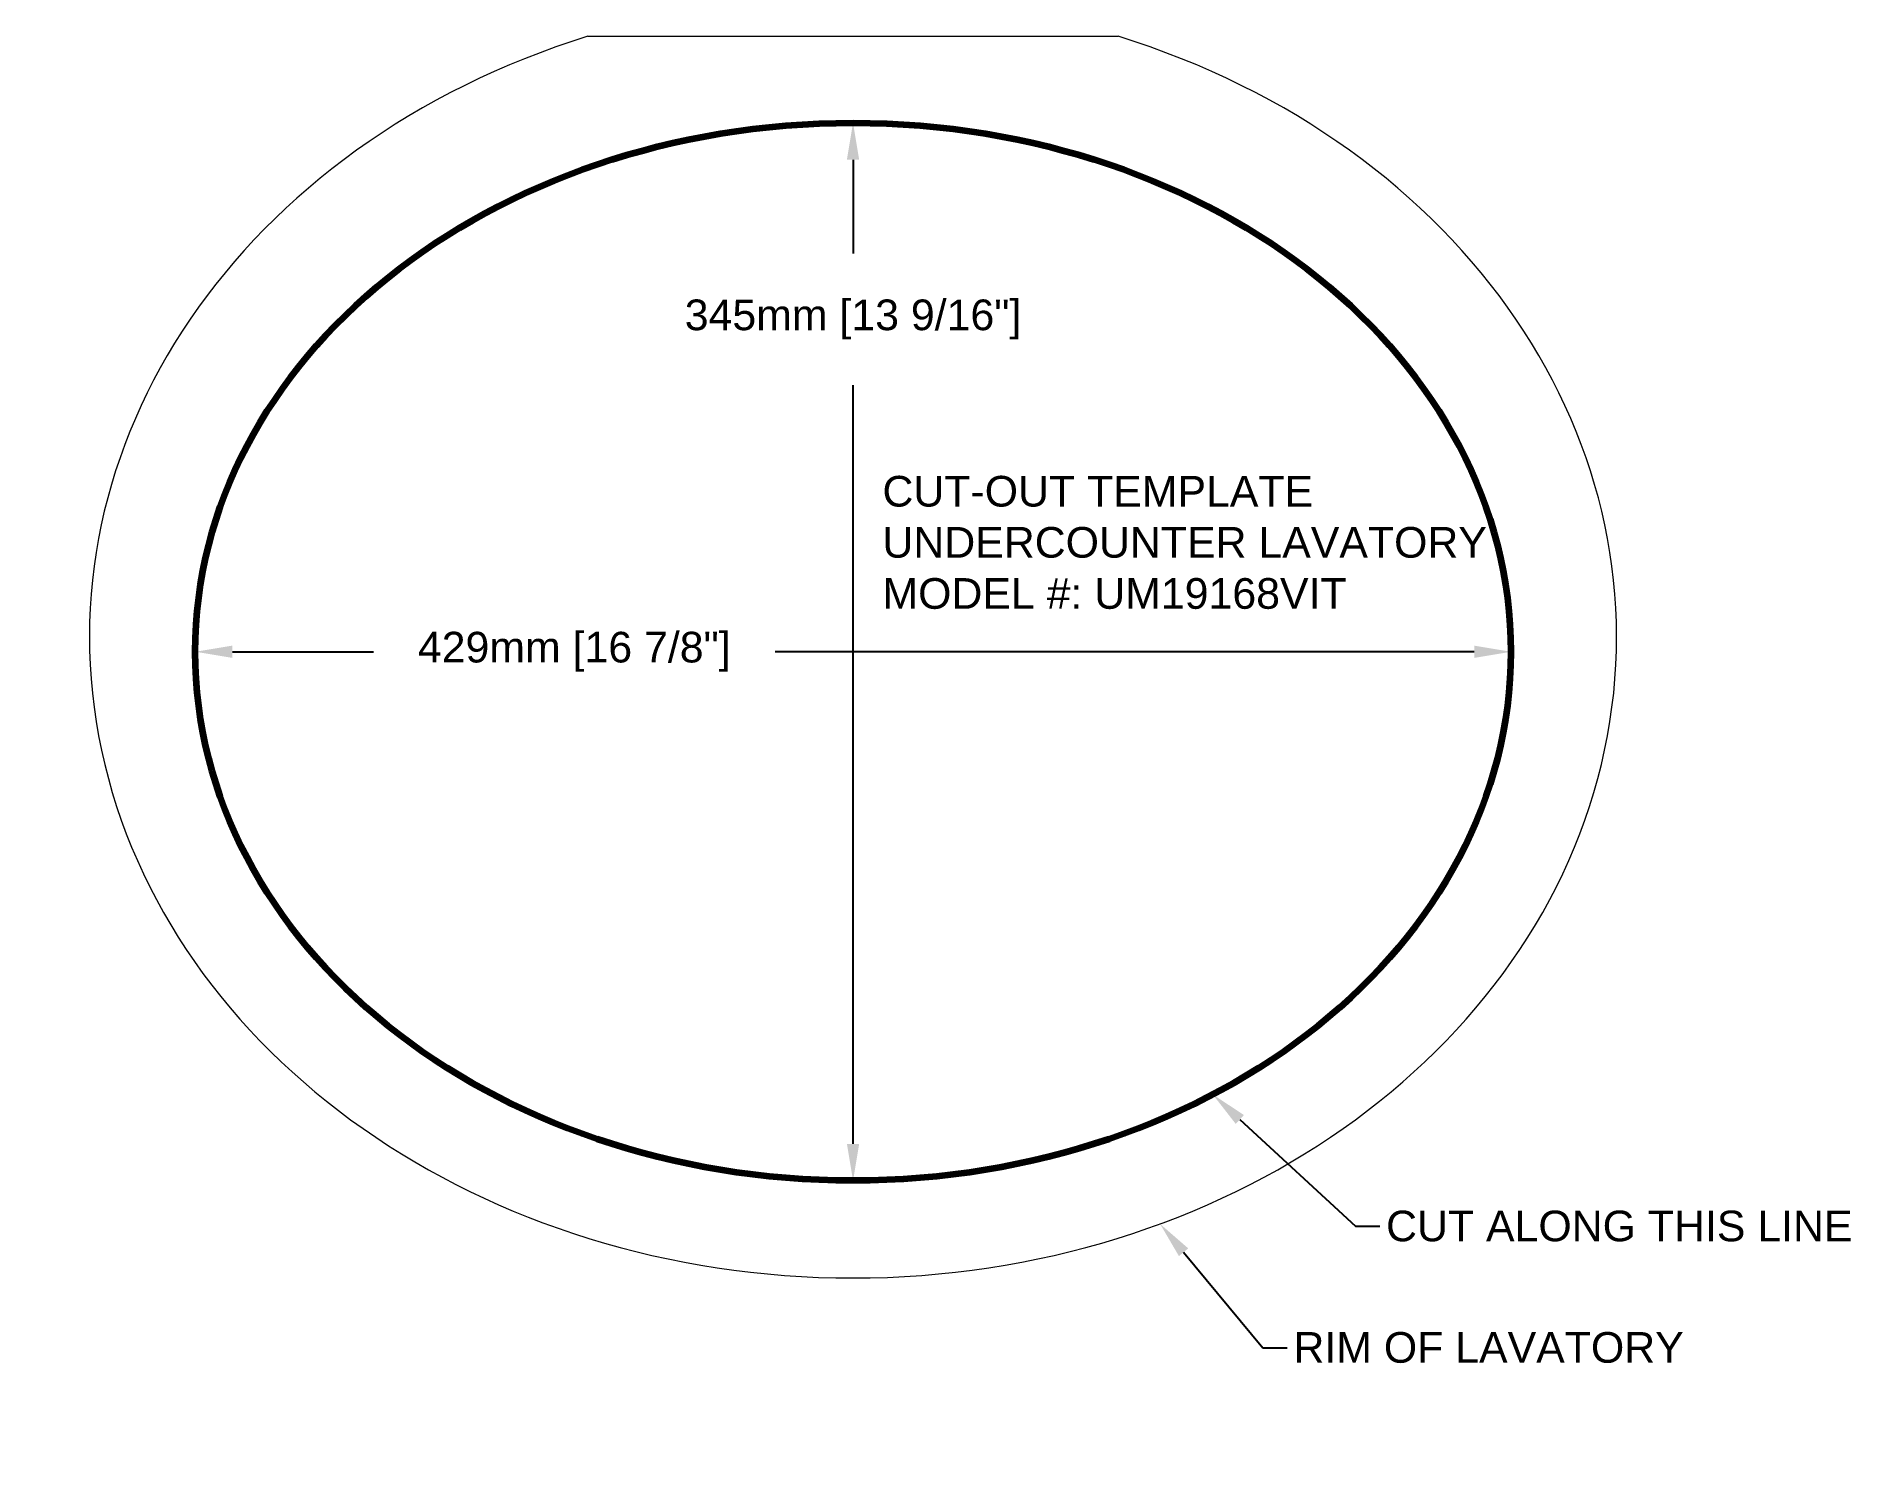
# Model space of a CAD drawing. Header units: millimetres. Extents: x 6025 to 6617, y 468 to 937.
import ezdxf
from ezdxf import colors
from ezdxf.entities.mleader import LeaderData, LeaderLine
from ezdxf.lldxf.tags import DXFTag
from ezdxf.math import Vec2, Vec3

# ---------------------------------------------------------------- set-up
doc = ezdxf.new("R2010")
doc.units = ezdxf.units.MM
doc.layers.add('layer 1', color=7, linetype='Continuous')
doc.styles.get("Standard").update_dxf_attribs({"font": 'arial.ttf'})
tags = doc.linetypes.add('New Line1', pattern=[0.8, 0.5, -0.3]).pattern_tags.tags
tags[6:7] = [DXFTag(74, 4), DXFTag(75, 0), DXFTag(340, '0'), DXFTag(46, 1.0), DXFTag(50, 0.0), DXFTag(44, 0.0), DXFTag(45, 0.0)]
tags[4:5] = [DXFTag(74, 4), DXFTag(75, 0), DXFTag(340, '0'), DXFTag(46, 1.0), DXFTag(50, 0.0), DXFTag(44, 0.0), DXFTag(45, 0.0)]
doc.dimstyles.new('ISO-25', dxfattribs={"dimtxt": 15, "dimasz": 20, "dimexe": 10, "dimexo": 15, "dimgap": 15, "dimtad": 0, "dimtih": 1, "dimtoh": 1, "dimdec": 0, "dimtxsty": 'Standard', "dimcen": 2.5, "dimadec": 0, "dimazin": 0, "dimtfac": 1, "dimtdec": 0, "dimtix": 1, "dimtofl": 0, "dimtmove": 0, "dimatfit": 3, "dimfxl": 130, "dimfxlon": 1, "dimarcsym": 0})

# ---------------------------------------------------------------- blocks, each defined once
blk = doc.blocks.new('*D43')
at = {"color": 0, "linetype": 'Continuous', "lineweight": -2, "transparency": 16777216}
for p, q in [((6077.08, 736.62), (6077.08, 746.62)), ((6506.08, 736.62), (6506.08, 746.62)), ((6089.08, 736.62), (6135.12, 736.62)), ((6494.08, 736.62), (6266.06, 736.62))]:
    blk.add_line(p, q, dxfattribs=at)
at = {"color": 0, "linetype": 'Continuous', "lineweight": 100, "transparency": 16777216}
for points in [[(6089.08, 738.62), (6089.08, 734.62), (6077.08, 736.62)], [(6494.08, 738.62), (6494.08, 734.62), (6506.08, 736.62)]]:
    blk.add_solid(points, dxfattribs=at)
at = {"layer": 'Defpoints', "color": 0, "linetype": 'Continuous', "lineweight": 100, "transparency": 16777216}
for p in [(6077.08, 736.62), (6506.08, 736.62), (6506.08, 736.62)]:
    blk.add_point(p, dxfattribs=at)
at = {"color": 0, "linetype": 'Continuous', "lineweight": 100, "transparency": 16777216, "insert": (6200.59, 736.62), "char_height": 10, "attachment_point": 5}
blk.add_mtext('429mm [16 7/8"]', dxfattribs=at)
blk = doc.blocks.new('*D47')
at = {"color": 0, "linetype": 'Continuous', "lineweight": -2, "transparency": 16777216}
for p, q in [((6291.5, 909.12), (6281.5, 909.12)), ((6291.5, 897.12), (6291.5, 866.47)), ((6291.5, 576.12), (6291.5, 823.53)), ((6291.5, 564.12), (6281.5, 564.12))]:
    blk.add_line(p, q, dxfattribs=at)
at = {"color": 0, "linetype": 'Continuous', "lineweight": 100, "transparency": 16777216}
for points in [[(6289.5, 897.12), (6293.5, 897.12), (6291.5, 909.12)], [(6289.5, 576.12), (6293.5, 576.12), (6291.5, 564.12)]]:
    blk.add_solid(points, dxfattribs=at)
at = {"layer": 'Defpoints', "color": 0, "linetype": 'Continuous', "lineweight": 100, "transparency": 16777216}
for p in [(6291.5, 909.12), (6291.5, 564.12), (6291.5, 564.12)]:
    blk.add_point(p, dxfattribs=at)
at = {"color": 0, "linetype": 'Continuous', "lineweight": 100, "transparency": 16777216, "insert": (6291.5, 845), "char_height": 10, "attachment_point": 5}
blk.add_mtext('345mm [13 9/16"]', dxfattribs=at)

msp = doc.modelspace()

# ---------------------------------------------------------------- linework, layer by layer
at = {"linetype": 'Continuous', "lineweight": 100}
msp.add_ellipse((6291.5, 736.62), major_axis=(214.5, 0), ratio=0.804196, dxfattribs=at)
at = {"layer": 'layer 1', "color": 0, "linetype": 'New Line1', "lineweight": 0, "ltscale": 15}
msp.add_line((6205.05, 937.37), (6377.95, 937.37), dxfattribs=at)
msp.add_ellipse((6291.5, 741.37), major_axis=(249, 0), ratio=0.839357, start_param=1.925357, end_param=7.499421, dxfattribs=at)

# ---------------------------------------------------------------- texts
at = {"color": 0, "insert": (6301.09, 793.98), "char_height": 10, "width": 293.0146, "attachment_point": 1}
msp.add_mtext('CUT-OUT TEMPLATE  \\PUNDERCOUNTER LAVATORY \\PMODEL #: UM19168VIT', dxfattribs=at)

# ---------------------------------------------------------------- dimensions: what is measured, and where the dimension line sits
at = {"linetype": 'Continuous', "lineweight": 100}
dim = msp.add_linear_dim(base=(6291.5, 564.12), p1=(6291.5, 909.12), p2=(6291.5, 564.12), angle=90, dimstyle='ISO-25', override={"dimtxt": 10, "dimasz": 12, "dimpost": 'mm'}, dxfattribs=at)
dim.commit()
dim.dimension.update_dxf_attribs({"geometry": '*D47', "text_midpoint": (6291.5, 845), "dimtype": 160})
dim = msp.add_linear_dim(base=(6506.08, 736.62), p1=(6077.08, 736.62), p2=(6506.08, 736.62), dimstyle='ISO-25', override={"dimtxt": 10, "dimasz": 12, "dimpost": 'mm'}, dxfattribs=at)
dim.commit()
dim.dimension.update_dxf_attribs({"geometry": '*D43', "text_midpoint": (6200.59, 736.62), "dimtype": 160})

# ---------------------------------------------------------------- leaders
ml = msp.add_multileader_mtext('Standard', dxfattribs=at)
ml.set_content('{\\C256;CUT ALONG THIS LINE}', color=256)
ml.set_leader_properties()
ml.build(insert=Vec2(0, 0))
ml.multileader.update_dxf_attribs({"text_right_attachment_type": 6, "arrow_head_size": 12})
ctx = ml.context
ctx.base_point, ctx.char_height, ctx.arrow_head_size, ctx.plane_origin = Vec3(6463.34, 549.25), 10, 12, Vec3(6408.83, 592.22)
ctx.right_attachment = 6
notes = []
notes.append((ctx, [(0, (1, 1, 0), (6455.34, 549.25), (1, 0), 8, [(0, [(6408.83, 592.22)], 0, [])])]))
ctx.mtext.insert, ctx.mtext.flow_direction = Vec3(6465.34, 554.34), 5
ml = msp.add_multileader_mtext('Standard', dxfattribs=at)
ml.set_content('{\\C256;RIM OF LAVATORY}', color=256)
ml.set_leader_properties()
ml.build(insert=Vec2(0, 0))
ml.multileader.update_dxf_attribs({"text_right_attachment_type": 6, "arrow_head_size": 12})
ctx = ml.context
ctx.base_point, ctx.char_height, ctx.arrow_head_size, ctx.plane_origin = Vec3(6433.13, 509.64), 10, 12, Vec3(6391.63, 550.01)
ctx.right_attachment = 6
notes.append((ctx, [(0, (1, 1, 0), (6425.13, 509.64), (1, 0), 8, [(0, [(6391.63, 550.01)], 0, [])])]))
ctx.mtext.insert, ctx.mtext.flow_direction = Vec3(6435.13, 514.73), 5
for ctx, leaders in notes:
    for number, flags, end, landing, length, lines in leaders:
        leader = LeaderData()
        leader.index, (leader.has_last_leader_line, leader.has_dogleg_vector, leader.attachment_direction) = number, flags
        leader.last_leader_point, leader.dogleg_vector, leader.dogleg_length = Vec3(end), Vec3(landing), length
        for number, points, colour, breaks in lines:
            line = LeaderLine()
            line.index, line.vertices, line.color, line.breaks = number, Vec3.list(points), colors.encode_raw_color(colour), breaks
            leader.lines.append(line)
        ctx.leaders.append(leader)

doc.saveas('drawing.dxf')
